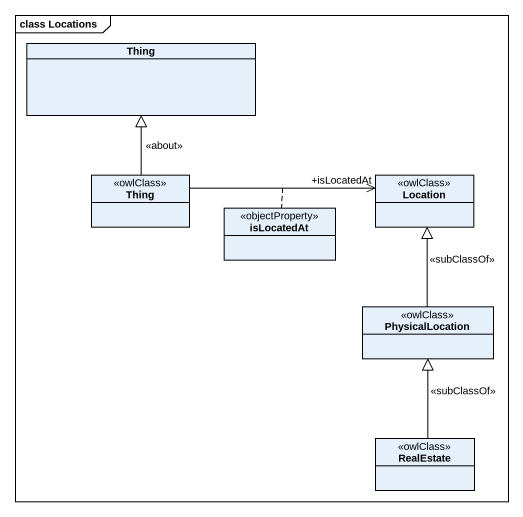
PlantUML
@startuml
mainframe class Locations
hide circle
hide empty members
class Thing
class "Thing" as Thing_2 <<owlClass>>
class isLocatedAt <<objectProperty>>
class Location <<owlClass>>
class PhysicalLocation <<owlClass>>
class RealEstate <<owlClass>>
Thing_2 -up-|> Thing : <<about>>
Thing_2 -right-> "+isLocatedAt" Location
(Thing_2, Location) .. isLocatedAt
PhysicalLocation -up-|> Location : <<subClassOf>>
RealEstate -up-|> PhysicalLocation : <<subClassOf>>
@enduml
